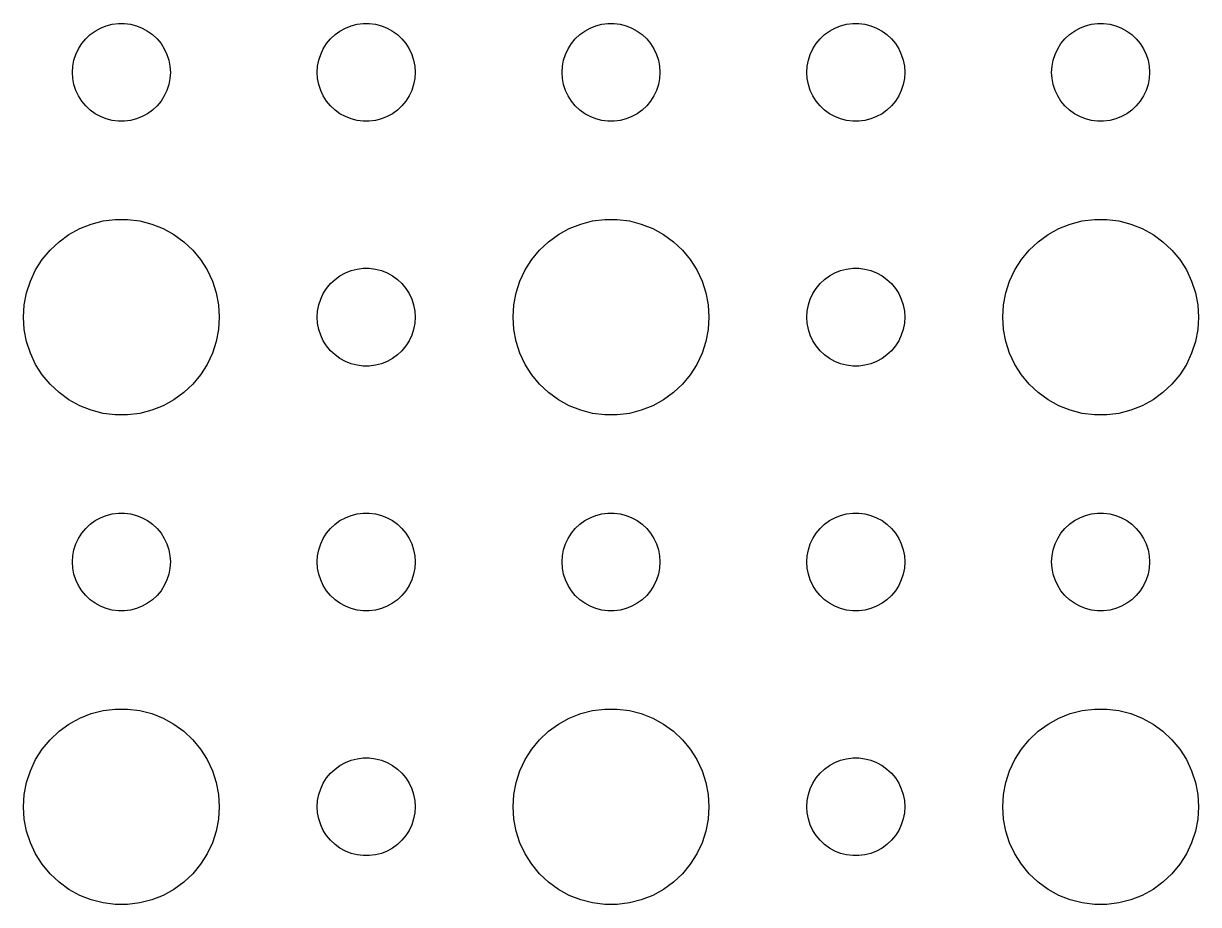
# Model space of a CAD drawing. Header units: metres. Extents: x -142 to 142, y -112 to 112.
# Drawn here: x -108 to -72, y -2.99 to 24 of the extents above; entities that cross this region are included whole.
import ezdxf

# ---------------------------------------------------------------- set-up
doc = ezdxf.new("R2010")
doc.units = ezdxf.units.M

msp = doc.modelspace()

# ---------------------------------------------------------------- linework, layer by layer
for p, q in [((-105.956, 23.6558), (-105.804, 23.7665)), ((-105.804, 23.7665), (-105.639, 23.8572)), ((-105.639, 23.8572), (-105.464, 23.9266)), ((-105.464, 23.9266), (-105.281, 23.9734)), ((-105.281, 23.9734), (-105.094, 23.997)), ((-105.094, 23.997), (-104.906, 23.997)), ((-104.906, 23.997), (-104.719, 23.9734)), ((-104.719, 23.9734), (-104.536, 23.9266)), ((-104.536, 23.9266), (-104.361, 23.8572)), ((-104.361, 23.8572), (-104.196, 23.7665)), ((-104.196, 23.7665), (-104.044, 23.6558)), ((-98.4561, 23.6558), (-98.3037, 23.7665)), ((-98.3037, 23.7665), (-98.1387, 23.8572)), ((-98.1387, 23.8572), (-97.9635, 23.9266)), ((-97.9635, 23.9266), (-97.7811, 23.9734)), ((-97.7811, 23.9734), (-97.5942, 23.997)), ((-97.5942, 23.997), (-97.4058, 23.997)), ((-97.4058, 23.997), (-97.2189, 23.9734)), ((-97.2189, 23.9734), (-97.0365, 23.9266)), ((-97.0365, 23.9266), (-96.8613, 23.8572)), ((-96.8613, 23.8572), (-96.6963, 23.7665)), ((-96.6963, 23.7665), (-96.5439, 23.6558)), ((-90.9561, 23.6558), (-90.8037, 23.7665)), ((-90.8037, 23.7665), (-90.6387, 23.8572)), ((-90.6387, 23.8572), (-90.4635, 23.9266)), ((-90.4635, 23.9266), (-90.2811, 23.9734)), ((-90.2811, 23.9734), (-90.0942, 23.997)), ((-90.0942, 23.997), (-89.9058, 23.997)), ((-89.9058, 23.997), (-89.7189, 23.9734)), ((-89.7189, 23.9734), (-89.5365, 23.9266)), ((-89.5365, 23.9266), (-89.3613, 23.8572)), ((-89.3613, 23.8572), (-89.1963, 23.7665)), ((-89.1963, 23.7665), (-89.0439, 23.6558)), ((-83.4561, 23.6558), (-83.3037, 23.7665)), ((-83.3037, 23.7665), (-83.1387, 23.8572)), ((-83.1387, 23.8572), (-82.9635, 23.9266)), ((-82.9635, 23.9266), (-82.7811, 23.9734)), ((-82.7811, 23.9734), (-82.5942, 23.997)), ((-82.5942, 23.997), (-82.4058, 23.997)), ((-82.4058, 23.997), (-82.2189, 23.9734)), ((-82.2189, 23.9734), (-82.0365, 23.9266)), ((-82.0365, 23.9266), (-81.8613, 23.8572)), ((-81.8613, 23.8572), (-81.6963, 23.7665)), ((-81.6963, 23.7665), (-81.5439, 23.6558)), ((-75.9561, 23.6558), (-75.8037, 23.7665)), ((-75.8037, 23.7665), (-75.6387, 23.8572)), ((-75.6387, 23.8572), (-75.4635, 23.9266)), ((-75.4635, 23.9266), (-75.2811, 23.9734)), ((-75.2811, 23.9734), (-75.0942, 23.997)), ((-75.0942, 23.997), (-74.9058, 23.997)), ((-74.9058, 23.997), (-74.7189, 23.9734)), ((-74.7189, 23.9734), (-74.5365, 23.9266)), ((-74.5365, 23.9266), (-74.3613, 23.8572)), ((-74.3613, 23.8572), (-74.1963, 23.7665)), ((-74.1963, 23.7665), (-74.0439, 23.6558)), ((-106.214, 23.3817), (-106.093, 23.5268)), ((-106.093, 23.5268), (-105.956, 23.6558)), ((-104.044, 23.6558), (-103.907, 23.5268)), ((-103.907, 23.5268), (-103.786, 23.3817)), ((-98.7135, 23.3817), (-98.5934, 23.5268)), ((-98.5934, 23.5268), (-98.4561, 23.6558)), ((-96.5439, 23.6558), (-96.4065, 23.5268)), ((-96.4065, 23.5268), (-96.2865, 23.3817)), ((-91.2135, 23.3817), (-91.0934, 23.5268)), ((-91.0934, 23.5268), (-90.9561, 23.6558)), ((-89.0439, 23.6558), (-88.9065, 23.5268)), ((-88.9065, 23.5268), (-88.7865, 23.3817)), ((-83.7135, 23.3817), (-83.5934, 23.5268)), ((-83.5934, 23.5268), (-83.4561, 23.6558)), ((-81.5439, 23.6558), (-81.4065, 23.5268)), ((-81.4065, 23.5268), (-81.2865, 23.3817)), ((-76.2135, 23.3817), (-76.0934, 23.5268)), ((-76.0934, 23.5268), (-75.9561, 23.6558)), ((-74.0439, 23.6558), (-73.9065, 23.5268)), ((-73.9065, 23.5268), (-73.7865, 23.3817)), ((-106.453, 22.873), (-106.395, 23.0522)), ((-106.395, 23.0522), (-106.314, 23.2226)), ((-106.314, 23.2226), (-106.214, 23.3817)), ((-103.786, 23.3817), (-103.686, 23.2226)), ((-103.686, 23.2226), (-103.605, 23.0522)), ((-103.605, 23.0522), (-103.547, 22.873)), ((-98.9529, 22.873), (-98.8947, 23.0522)), ((-98.8947, 23.0522), (-98.8145, 23.2226)), ((-98.8145, 23.2226), (-98.7135, 23.3817)), ((-96.2865, 23.3817), (-96.1855, 23.2226)), ((-96.1855, 23.2226), (-96.1053, 23.0522)), ((-96.1053, 23.0522), (-96.0471, 22.873)), ((-91.4529, 22.873), (-91.3947, 23.0522)), ((-91.3947, 23.0522), (-91.3145, 23.2226)), ((-91.3145, 23.2226), (-91.2135, 23.3817)), ((-88.7865, 23.3817), (-88.6855, 23.2226)), ((-88.6855, 23.2226), (-88.6053, 23.0522)), ((-88.6053, 23.0522), (-88.5471, 22.873)), ((-83.9529, 22.873), (-83.8947, 23.0522)), ((-83.8947, 23.0522), (-83.8145, 23.2226)), ((-83.8145, 23.2226), (-83.7135, 23.3817)), ((-81.2865, 23.3817), (-81.1855, 23.2226)), ((-81.1855, 23.2226), (-81.1053, 23.0522)), ((-81.1053, 23.0522), (-81.0471, 22.873)), ((-76.4529, 22.873), (-76.3947, 23.0522)), ((-76.3947, 23.0522), (-76.3145, 23.2226)), ((-76.3145, 23.2226), (-76.2135, 23.3817)), ((-73.7865, 23.3817), (-73.6855, 23.2226)), ((-73.6855, 23.2226), (-73.6053, 23.0522)), ((-73.6053, 23.0522), (-73.5471, 22.873)), ((-106.5, 22.5), (-106.488, 22.688)), ((-106.488, 22.688), (-106.453, 22.873)), ((-103.547, 22.873), (-103.512, 22.688)), ((-103.512, 22.688), (-103.5, 22.5)), ((-99, 22.5), (-98.9882, 22.688)), ((-98.9882, 22.688), (-98.9529, 22.873)), ((-96.0471, 22.873), (-96.0118, 22.688)), ((-96.0118, 22.688), (-96, 22.5)), ((-91.5, 22.5), (-91.4882, 22.688)), ((-91.4882, 22.688), (-91.4529, 22.873)), ((-88.5471, 22.873), (-88.5118, 22.688)), ((-88.5118, 22.688), (-88.5, 22.5)), ((-84, 22.5), (-83.9882, 22.688)), ((-83.9882, 22.688), (-83.9529, 22.873)), ((-81.0471, 22.873), (-81.0118, 22.688)), ((-81.0118, 22.688), (-81, 22.5)), ((-76.5, 22.5), (-76.4882, 22.688)), ((-76.4882, 22.688), (-76.4529, 22.873)), ((-73.5471, 22.873), (-73.5118, 22.688)), ((-73.5118, 22.688), (-73.5, 22.5)), ((-106.488, 22.312), (-106.5, 22.5)), ((-103.5, 22.5), (-103.512, 22.312)), ((-98.9882, 22.312), (-99, 22.5)), ((-96, 22.5), (-96.0118, 22.312)), ((-91.4882, 22.312), (-91.5, 22.5)), ((-88.5, 22.5), (-88.5118, 22.312)), ((-83.9882, 22.312), (-84, 22.5)), ((-81, 22.5), (-81.0118, 22.312)), ((-76.4882, 22.312), (-76.5, 22.5)), ((-73.5, 22.5), (-73.5118, 22.312)), ((-106.453, 22.127), (-106.488, 22.312)), ((-106.395, 21.9478), (-106.453, 22.127)), ((-103.547, 22.127), (-103.605, 21.9478)), ((-103.512, 22.312), (-103.547, 22.127)), ((-98.9529, 22.127), (-98.9882, 22.312)), ((-98.8947, 21.9478), (-98.9529, 22.127)), ((-96.0471, 22.127), (-96.1053, 21.9478)), ((-96.0118, 22.312), (-96.0471, 22.127)), ((-91.4529, 22.127), (-91.4882, 22.312)), ((-91.3947, 21.9478), (-91.4529, 22.127)), ((-88.5471, 22.127), (-88.6053, 21.9478)), ((-88.5118, 22.312), (-88.5471, 22.127)), ((-83.9529, 22.127), (-83.9882, 22.312)), ((-83.8947, 21.9478), (-83.9529, 22.127)), ((-81.0471, 22.127), (-81.1053, 21.9478)), ((-81.0118, 22.312), (-81.0471, 22.127)), ((-76.4529, 22.127), (-76.4882, 22.312)), ((-76.3947, 21.9478), (-76.4529, 22.127)), ((-73.5471, 22.127), (-73.6053, 21.9478)), ((-73.5118, 22.312), (-73.5471, 22.127)), ((-106.314, 21.7774), (-106.395, 21.9478)), ((-106.214, 21.6183), (-106.314, 21.7774)), ((-106.093, 21.4732), (-106.214, 21.6183)), ((-103.786, 21.6183), (-103.907, 21.4732)), ((-103.686, 21.7774), (-103.786, 21.6183)), ((-103.605, 21.9478), (-103.686, 21.7774)), ((-98.8145, 21.7774), (-98.8947, 21.9478)), ((-98.7135, 21.6183), (-98.8145, 21.7774)), ((-98.5934, 21.4732), (-98.7135, 21.6183)), ((-96.2865, 21.6183), (-96.4065, 21.4732)), ((-96.1855, 21.7774), (-96.2865, 21.6183)), ((-96.1053, 21.9478), (-96.1855, 21.7774)), ((-91.3145, 21.7774), (-91.3947, 21.9478)), ((-91.2135, 21.6183), (-91.3145, 21.7774)), ((-91.0934, 21.4732), (-91.2135, 21.6183)), ((-88.7865, 21.6183), (-88.9065, 21.4732)), ((-88.6855, 21.7774), (-88.7865, 21.6183)), ((-88.6053, 21.9478), (-88.6855, 21.7774)), ((-83.8145, 21.7774), (-83.8947, 21.9478)), ((-83.7135, 21.6183), (-83.8145, 21.7774)), ((-83.5934, 21.4732), (-83.7135, 21.6183)), ((-81.2865, 21.6183), (-81.4065, 21.4732)), ((-81.1855, 21.7774), (-81.2865, 21.6183)), ((-81.1053, 21.9478), (-81.1855, 21.7774)), ((-76.3145, 21.7774), (-76.3947, 21.9478)), ((-76.2135, 21.6183), (-76.3145, 21.7774)), ((-76.0934, 21.4732), (-76.2135, 21.6183)), ((-73.7865, 21.6183), (-73.9065, 21.4732)), ((-73.6855, 21.7774), (-73.7865, 21.6183)), ((-73.6053, 21.9478), (-73.6855, 21.7774)), ((-105.956, 21.3442), (-106.093, 21.4732)), ((-105.804, 21.2335), (-105.956, 21.3442)), ((-104.044, 21.3442), (-104.196, 21.2335)), ((-103.907, 21.4732), (-104.044, 21.3442)), ((-98.4561, 21.3442), (-98.5934, 21.4732)), ((-98.3037, 21.2335), (-98.4561, 21.3442)), ((-96.5439, 21.3442), (-96.6963, 21.2335)), ((-96.4065, 21.4732), (-96.5439, 21.3442)), ((-90.9561, 21.3442), (-91.0934, 21.4732)), ((-90.8037, 21.2335), (-90.9561, 21.3442)), ((-89.0439, 21.3442), (-89.1963, 21.2335)), ((-88.9065, 21.4732), (-89.0439, 21.3442)), ((-83.4561, 21.3442), (-83.5934, 21.4732)), ((-83.3037, 21.2335), (-83.4561, 21.3442)), ((-81.5439, 21.3442), (-81.6963, 21.2335)), ((-81.4065, 21.4732), (-81.5439, 21.3442)), ((-75.9561, 21.3442), (-76.0934, 21.4732)), ((-75.8037, 21.2335), (-75.9561, 21.3442)), ((-74.0439, 21.3442), (-74.1963, 21.2335)), ((-73.9065, 21.4732), (-74.0439, 21.3442)), ((-105.639, 21.1427), (-105.804, 21.2335)), ((-105.464, 21.0734), (-105.639, 21.1427)), ((-105.281, 21.0266), (-105.464, 21.0734)), ((-105.094, 21.003), (-105.281, 21.0266)), ((-104.906, 21.003), (-105.094, 21.003)), ((-104.719, 21.0266), (-104.906, 21.003)), ((-104.536, 21.0734), (-104.719, 21.0266)), ((-104.361, 21.1427), (-104.536, 21.0734)), ((-104.196, 21.2335), (-104.361, 21.1427)), ((-98.1387, 21.1427), (-98.3037, 21.2335)), ((-97.9635, 21.0734), (-98.1387, 21.1427)), ((-97.7811, 21.0266), (-97.9635, 21.0734)), ((-97.5942, 21.003), (-97.7811, 21.0266)), ((-97.4058, 21.003), (-97.5942, 21.003)), ((-97.2189, 21.0266), (-97.4058, 21.003)), ((-97.0365, 21.0734), (-97.2189, 21.0266)), ((-96.8613, 21.1427), (-97.0365, 21.0734)), ((-96.6963, 21.2335), (-96.8613, 21.1427)), ((-90.6387, 21.1427), (-90.8037, 21.2335)), ((-90.4635, 21.0734), (-90.6387, 21.1427)), ((-90.2811, 21.0266), (-90.4635, 21.0734)), ((-90.0942, 21.003), (-90.2811, 21.0266)), ((-89.9058, 21.003), (-90.0942, 21.003)), ((-89.7189, 21.0266), (-89.9058, 21.003)), ((-89.5365, 21.0734), (-89.7189, 21.0266)), ((-89.3613, 21.1427), (-89.5365, 21.0734)), ((-89.1963, 21.2335), (-89.3613, 21.1427)), ((-83.1387, 21.1427), (-83.3037, 21.2335)), ((-82.9635, 21.0734), (-83.1387, 21.1427)), ((-82.7811, 21.0266), (-82.9635, 21.0734)), ((-82.5942, 21.003), (-82.7811, 21.0266)), ((-82.4058, 21.003), (-82.5942, 21.003)), ((-82.2189, 21.0266), (-82.4058, 21.003)), ((-82.0365, 21.0734), (-82.2189, 21.0266)), ((-81.8613, 21.1427), (-82.0365, 21.0734)), ((-81.6963, 21.2335), (-81.8613, 21.1427)), ((-75.6387, 21.1427), (-75.8037, 21.2335)), ((-75.4635, 21.0734), (-75.6387, 21.1427)), ((-75.2811, 21.0266), (-75.4635, 21.0734)), ((-75.0942, 21.003), (-75.2811, 21.0266)), ((-74.9058, 21.003), (-75.0942, 21.003)), ((-74.7189, 21.0266), (-74.9058, 21.003)), ((-74.5365, 21.0734), (-74.7189, 21.0266)), ((-74.3613, 21.1427), (-74.5365, 21.0734)), ((-74.1963, 21.2335), (-74.3613, 21.1427)), ((-106.607, 17.533), (-106.277, 17.7145)), ((-106.277, 17.7145), (-105.927, 17.8532)), ((-105.927, 17.8532), (-105.562, 17.9469)), ((-105.562, 17.9469), (-105.188, 17.9941)), ((-105.188, 17.9941), (-104.812, 17.9941)), ((-104.812, 17.9941), (-104.438, 17.9469)), ((-104.438, 17.9469), (-104.073, 17.8532)), ((-104.073, 17.8532), (-103.723, 17.7145)), ((-103.723, 17.7145), (-103.393, 17.533)), ((-91.6075, 17.533), (-91.2773, 17.7145)), ((-91.2773, 17.7145), (-90.927, 17.8532)), ((-90.927, 17.8532), (-90.5621, 17.9469)), ((-90.5621, 17.9469), (-90.1884, 17.9941)), ((-90.1884, 17.9941), (-89.8116, 17.9941)), ((-89.8116, 17.9941), (-89.4379, 17.9469)), ((-89.4379, 17.9469), (-89.073, 17.8532)), ((-89.073, 17.8532), (-88.7227, 17.7145)), ((-88.7227, 17.7145), (-88.3925, 17.533)), ((-76.6075, 17.533), (-76.2773, 17.7145)), ((-76.2773, 17.7145), (-75.927, 17.8532)), ((-75.927, 17.8532), (-75.5621, 17.9469)), ((-75.5621, 17.9469), (-75.1884, 17.9941)), ((-75.1884, 17.9941), (-74.8116, 17.9941)), ((-74.8116, 17.9941), (-74.4379, 17.9469)), ((-74.4379, 17.9469), (-74.073, 17.8532)), ((-74.073, 17.8532), (-73.7227, 17.7145)), ((-73.7227, 17.7145), (-73.3925, 17.533)), ((-107.187, 17.0536), (-106.912, 17.3115)), ((-106.912, 17.3115), (-106.607, 17.533)), ((-103.393, 17.533), (-103.088, 17.3115)), ((-103.088, 17.3115), (-102.813, 17.0536)), ((-92.1869, 17.0536), (-91.9123, 17.3115)), ((-91.9123, 17.3115), (-91.6075, 17.533)), ((-88.3925, 17.533), (-88.0877, 17.3115)), ((-88.0877, 17.3115), (-87.8131, 17.0536)), ((-77.1869, 17.0536), (-76.9123, 17.3115)), ((-76.9123, 17.3115), (-76.6075, 17.533)), ((-73.3925, 17.533), (-73.0877, 17.3115)), ((-73.0877, 17.3115), (-72.8131, 17.0536)), ((-107.427, 16.7634), (-107.187, 17.0536)), ((-102.813, 17.0536), (-102.573, 16.7634)), ((-92.427, 16.7634), (-92.1869, 17.0536)), ((-87.8131, 17.0536), (-87.573, 16.7634)), ((-77.427, 16.7634), (-77.1869, 17.0536)), ((-72.8131, 17.0536), (-72.573, 16.7634)), ((-107.629, 16.4453), (-107.427, 16.7634)), ((-102.573, 16.7634), (-102.371, 16.4453)), ((-92.6289, 16.4453), (-92.427, 16.7634)), ((-87.573, 16.7634), (-87.3711, 16.4453)), ((-77.6289, 16.4453), (-77.427, 16.7634)), ((-72.573, 16.7634), (-72.3711, 16.4453)), ((-107.789, 16.1044), (-107.629, 16.4453)), ((-102.371, 16.4453), (-102.211, 16.1044)), ((-98.4561, 16.1558), (-98.3037, 16.2665)), ((-98.3037, 16.2665), (-98.1387, 16.3572)), ((-98.1387, 16.3572), (-97.9635, 16.4266)), ((-97.9635, 16.4266), (-97.7811, 16.4734)), ((-97.7811, 16.4734), (-97.5942, 16.497)), ((-97.5942, 16.497), (-97.4058, 16.497)), ((-97.4058, 16.497), (-97.2189, 16.4734)), ((-97.2189, 16.4734), (-97.0365, 16.4266)), ((-97.0365, 16.4266), (-96.8613, 16.3572)), ((-96.8613, 16.3572), (-96.6963, 16.2665)), ((-96.6963, 16.2665), (-96.5439, 16.1558)), ((-92.7893, 16.1044), (-92.6289, 16.4453)), ((-87.3711, 16.4453), (-87.2107, 16.1044)), ((-83.4561, 16.1558), (-83.3037, 16.2665)), ((-83.3037, 16.2665), (-83.1387, 16.3572)), ((-83.1387, 16.3572), (-82.9635, 16.4266)), ((-82.9635, 16.4266), (-82.7811, 16.4734)), ((-82.7811, 16.4734), (-82.5942, 16.497)), ((-82.5942, 16.497), (-82.4058, 16.497)), ((-82.4058, 16.497), (-82.2189, 16.4734)), ((-82.2189, 16.4734), (-82.0365, 16.4266)), ((-82.0365, 16.4266), (-81.8613, 16.3572)), ((-81.8613, 16.3572), (-81.6963, 16.2665)), ((-81.6963, 16.2665), (-81.5439, 16.1558)), ((-77.7893, 16.1044), (-77.6289, 16.4453)), ((-72.3711, 16.4453), (-72.2107, 16.1044)), ((-107.906, 15.7461), (-107.789, 16.1044)), ((-102.211, 16.1044), (-102.094, 15.7461)), ((-98.8145, 15.7226), (-98.7135, 15.8817)), ((-98.7135, 15.8817), (-98.5934, 16.0268)), ((-98.5934, 16.0268), (-98.4561, 16.1558)), ((-96.5439, 16.1558), (-96.4065, 16.0268)), ((-96.4065, 16.0268), (-96.2865, 15.8817)), ((-96.2865, 15.8817), (-96.1855, 15.7226)), ((-92.9057, 15.7461), (-92.7893, 16.1044)), ((-87.2107, 16.1044), (-87.0943, 15.7461)), ((-83.8145, 15.7226), (-83.7135, 15.8817)), ((-83.7135, 15.8817), (-83.5934, 16.0268)), ((-83.5934, 16.0268), (-83.4561, 16.1558)), ((-81.5439, 16.1558), (-81.4065, 16.0268)), ((-81.4065, 16.0268), (-81.2865, 15.8817)), ((-81.2865, 15.8817), (-81.1855, 15.7226)), ((-77.9057, 15.7461), (-77.7893, 16.1044)), ((-72.2107, 16.1044), (-72.0943, 15.7461)), ((-107.976, 15.376), (-107.906, 15.7461)), ((-102.094, 15.7461), (-102.024, 15.376)), ((-98.9529, 15.373), (-98.8947, 15.5522)), ((-98.8947, 15.5522), (-98.8145, 15.7226)), ((-96.1855, 15.7226), (-96.1053, 15.5522)), ((-96.1053, 15.5522), (-96.0471, 15.373)), ((-92.9763, 15.376), (-92.9057, 15.7461)), ((-87.0943, 15.7461), (-87.0237, 15.376)), ((-83.9529, 15.373), (-83.8947, 15.5522)), ((-83.8947, 15.5522), (-83.8145, 15.7226)), ((-81.1855, 15.7226), (-81.1053, 15.5522)), ((-81.1053, 15.5522), (-81.0471, 15.373)), ((-77.9763, 15.376), (-77.9057, 15.7461)), ((-72.0943, 15.7461), (-72.0237, 15.376)), ((-108, 15), (-107.976, 15.376)), ((-102.024, 15.376), (-102, 15)), ((-99, 15), (-98.9882, 15.188)), ((-98.9882, 15.188), (-98.9529, 15.373)), ((-96.0471, 15.373), (-96.0118, 15.188)), ((-96.0118, 15.188), (-96, 15)), ((-93, 15), (-92.9763, 15.376)), ((-87.0237, 15.376), (-87, 15)), ((-84, 15), (-83.9882, 15.188)), ((-83.9882, 15.188), (-83.9529, 15.373)), ((-81.0471, 15.373), (-81.0118, 15.188)), ((-81.0118, 15.188), (-81, 15)), ((-78, 15), (-77.9763, 15.376)), ((-72.0237, 15.376), (-72, 15)), ((-107.976, 14.624), (-108, 15)), ((-102, 15), (-102.024, 14.624)), ((-98.9882, 14.812), (-99, 15)), ((-98.9529, 14.627), (-98.9882, 14.812)), ((-96.0118, 14.812), (-96.0471, 14.627)), ((-96, 15), (-96.0118, 14.812)), ((-92.9763, 14.624), (-93, 15)), ((-87, 15), (-87.0237, 14.624)), ((-83.9882, 14.812), (-84, 15)), ((-83.9529, 14.627), (-83.9882, 14.812)), ((-81.0118, 14.812), (-81.0471, 14.627)), ((-81, 15), (-81.0118, 14.812)), ((-77.9763, 14.624), (-78, 15)), ((-72, 15), (-72.0237, 14.624)), ((-107.906, 14.2539), (-107.976, 14.624)), ((-102.024, 14.624), (-102.094, 14.2539)), ((-98.8947, 14.4478), (-98.9529, 14.627)), ((-98.8145, 14.2774), (-98.8947, 14.4478)), ((-96.1053, 14.4478), (-96.1855, 14.2774)), ((-96.0471, 14.627), (-96.1053, 14.4478)), ((-92.9057, 14.2539), (-92.9763, 14.624)), ((-87.0237, 14.624), (-87.0943, 14.2539)), ((-83.8947, 14.4478), (-83.9529, 14.627)), ((-83.8145, 14.2774), (-83.8947, 14.4478)), ((-81.1053, 14.4478), (-81.1855, 14.2774)), ((-81.0471, 14.627), (-81.1053, 14.4478)), ((-77.9057, 14.2539), (-77.9763, 14.624)), ((-72.0237, 14.624), (-72.0943, 14.2539)), ((-107.789, 13.8956), (-107.906, 14.2539)), ((-102.094, 14.2539), (-102.211, 13.8956)), ((-98.7135, 14.1183), (-98.8145, 14.2774)), ((-98.5934, 13.9732), (-98.7135, 14.1183)), ((-96.2865, 14.1183), (-96.4065, 13.9732)), ((-96.1855, 14.2774), (-96.2865, 14.1183)), ((-92.7893, 13.8956), (-92.9057, 14.2539)), ((-87.0943, 14.2539), (-87.2107, 13.8956)), ((-83.7135, 14.1183), (-83.8145, 14.2774)), ((-83.5934, 13.9732), (-83.7135, 14.1183)), ((-81.2865, 14.1183), (-81.4065, 13.9732)), ((-81.1855, 14.2774), (-81.2865, 14.1183)), ((-77.7893, 13.8956), (-77.9057, 14.2539)), ((-72.0943, 14.2539), (-72.2107, 13.8956)), ((-107.629, 13.5547), (-107.789, 13.8956)), ((-102.211, 13.8956), (-102.371, 13.5547)), ((-98.4561, 13.8442), (-98.5934, 13.9732)), ((-98.3037, 13.7335), (-98.4561, 13.8442)), ((-98.1387, 13.6427), (-98.3037, 13.7335)), ((-96.6963, 13.7335), (-96.8613, 13.6427)), ((-96.5439, 13.8442), (-96.6963, 13.7335)), ((-96.4065, 13.9732), (-96.5439, 13.8442)), ((-92.6289, 13.5547), (-92.7893, 13.8956)), ((-87.2107, 13.8956), (-87.3711, 13.5547)), ((-83.4561, 13.8442), (-83.5934, 13.9732)), ((-83.3037, 13.7335), (-83.4561, 13.8442)), ((-83.1387, 13.6427), (-83.3037, 13.7335)), ((-81.6963, 13.7335), (-81.8613, 13.6427)), ((-81.5439, 13.8442), (-81.6963, 13.7335)), ((-81.4065, 13.9732), (-81.5439, 13.8442)), ((-77.6289, 13.5547), (-77.7893, 13.8956)), ((-72.2107, 13.8956), (-72.3711, 13.5547)), ((-107.427, 13.2366), (-107.629, 13.5547)), ((-102.371, 13.5547), (-102.573, 13.2366)), ((-97.9635, 13.5734), (-98.1387, 13.6427)), ((-97.7811, 13.5266), (-97.9635, 13.5734)), ((-97.5942, 13.5029), (-97.7811, 13.5266)), ((-97.4058, 13.5029), (-97.5942, 13.5029)), ((-97.2189, 13.5266), (-97.4058, 13.5029)), ((-97.0365, 13.5734), (-97.2189, 13.5266)), ((-96.8613, 13.6427), (-97.0365, 13.5734)), ((-92.427, 13.2366), (-92.6289, 13.5547)), ((-87.3711, 13.5547), (-87.573, 13.2366)), ((-82.9635, 13.5734), (-83.1387, 13.6427)), ((-82.7811, 13.5266), (-82.9635, 13.5734)), ((-82.5942, 13.5029), (-82.7811, 13.5266)), ((-82.4058, 13.5029), (-82.5942, 13.5029)), ((-82.2189, 13.5266), (-82.4058, 13.5029)), ((-82.0365, 13.5734), (-82.2189, 13.5266)), ((-81.8613, 13.6427), (-82.0365, 13.5734)), ((-77.427, 13.2366), (-77.6289, 13.5547)), ((-72.3711, 13.5547), (-72.573, 13.2366)), ((-107.187, 12.9464), (-107.427, 13.2366)), ((-102.573, 13.2366), (-102.813, 12.9464)), ((-92.1869, 12.9464), (-92.427, 13.2366)), ((-87.573, 13.2366), (-87.8131, 12.9464)), ((-77.1869, 12.9464), (-77.427, 13.2366)), ((-72.573, 13.2366), (-72.8131, 12.9464)), ((-106.912, 12.6884), (-107.187, 12.9464)), ((-106.607, 12.467), (-106.912, 12.6884)), ((-103.088, 12.6884), (-103.393, 12.467)), ((-102.813, 12.9464), (-103.088, 12.6884)), ((-91.9123, 12.6884), (-92.1869, 12.9464)), ((-91.6075, 12.467), (-91.9123, 12.6884)), ((-88.0877, 12.6884), (-88.3925, 12.467)), ((-87.8131, 12.9464), (-88.0877, 12.6884)), ((-76.9123, 12.6884), (-77.1869, 12.9464)), ((-76.6075, 12.467), (-76.9123, 12.6884)), ((-73.0877, 12.6884), (-73.3925, 12.467)), ((-72.8131, 12.9464), (-73.0877, 12.6884)), ((-106.277, 12.2855), (-106.607, 12.467)), ((-105.927, 12.1468), (-106.277, 12.2855)), ((-103.723, 12.2855), (-104.073, 12.1468)), ((-103.393, 12.467), (-103.723, 12.2855)), ((-91.2773, 12.2855), (-91.6075, 12.467)), ((-90.927, 12.1468), (-91.2773, 12.2855)), ((-88.7227, 12.2855), (-89.073, 12.1468)), ((-88.3925, 12.467), (-88.7227, 12.2855)), ((-76.2773, 12.2855), (-76.6075, 12.467)), ((-75.927, 12.1468), (-76.2773, 12.2855)), ((-73.7227, 12.2855), (-74.073, 12.1468)), ((-73.3925, 12.467), (-73.7227, 12.2855)), ((-105.562, 12.0531), (-105.927, 12.1468)), ((-105.188, 12.0059), (-105.562, 12.0531)), ((-104.812, 12.0059), (-105.188, 12.0059)), ((-104.438, 12.0531), (-104.812, 12.0059)), ((-104.073, 12.1468), (-104.438, 12.0531)), ((-90.5621, 12.0531), (-90.927, 12.1468)), ((-90.1884, 12.0059), (-90.5621, 12.0531)), ((-89.8116, 12.0059), (-90.1884, 12.0059)), ((-89.4379, 12.0531), (-89.8116, 12.0059)), ((-89.073, 12.1468), (-89.4379, 12.0531)), ((-75.5621, 12.0531), (-75.927, 12.1468)), ((-75.1884, 12.0059), (-75.5621, 12.0531)), ((-74.8116, 12.0059), (-75.1884, 12.0059)), ((-74.4379, 12.0531), (-74.8116, 12.0059)), ((-74.073, 12.1468), (-74.4379, 12.0531)), ((-106.093, 8.52681), (-105.956, 8.65576)), ((-105.956, 8.65576), (-105.804, 8.76648)), ((-105.804, 8.76648), (-105.639, 8.85724)), ((-105.639, 8.85724), (-105.464, 8.92657)), ((-105.464, 8.92657), (-105.281, 8.97342)), ((-105.281, 8.97342), (-105.094, 8.99704)), ((-105.094, 8.99704), (-104.906, 8.99704)), ((-104.906, 8.99704), (-104.719, 8.97342)), ((-104.719, 8.97342), (-104.536, 8.92657)), ((-104.536, 8.92657), (-104.361, 8.85724)), ((-104.361, 8.85724), (-104.196, 8.76648)), ((-104.196, 8.76648), (-104.044, 8.65576)), ((-104.044, 8.65576), (-103.907, 8.52681)), ((-98.5934, 8.52681), (-98.4561, 8.65576)), ((-98.4561, 8.65576), (-98.3037, 8.76648)), ((-98.3037, 8.76648), (-98.1387, 8.85724)), ((-98.1387, 8.85724), (-97.9635, 8.92657)), ((-97.9635, 8.92657), (-97.7811, 8.97342)), ((-97.7811, 8.97342), (-97.5942, 8.99704)), ((-97.5942, 8.99704), (-97.4058, 8.99704)), ((-97.4058, 8.99704), (-97.2189, 8.97342)), ((-97.2189, 8.97342), (-97.0365, 8.92657)), ((-97.0365, 8.92657), (-96.8613, 8.85724)), ((-96.8613, 8.85724), (-96.6963, 8.76648)), ((-96.6963, 8.76648), (-96.5439, 8.65576)), ((-96.5439, 8.65576), (-96.4065, 8.52681)), ((-91.0934, 8.52681), (-90.9561, 8.65576)), ((-90.9561, 8.65576), (-90.8037, 8.76648)), ((-90.8037, 8.76648), (-90.6387, 8.85724)), ((-90.6387, 8.85724), (-90.4635, 8.92657)), ((-90.4635, 8.92657), (-90.2811, 8.97342)), ((-90.2811, 8.97342), (-90.0942, 8.99704)), ((-90.0942, 8.99704), (-89.9058, 8.99704)), ((-89.9058, 8.99704), (-89.7189, 8.97342)), ((-89.7189, 8.97342), (-89.5365, 8.92657)), ((-89.5365, 8.92657), (-89.3613, 8.85724)), ((-89.3613, 8.85724), (-89.1963, 8.76648)), ((-89.1963, 8.76648), (-89.0439, 8.65576)), ((-89.0439, 8.65576), (-88.9065, 8.52681)), ((-83.5934, 8.52681), (-83.4561, 8.65576)), ((-83.4561, 8.65576), (-83.3037, 8.76648)), ((-83.3037, 8.76648), (-83.1387, 8.85724)), ((-83.1387, 8.85724), (-82.9635, 8.92657)), ((-82.9635, 8.92657), (-82.7811, 8.97342)), ((-82.7811, 8.97342), (-82.5942, 8.99704)), ((-82.5942, 8.99704), (-82.4058, 8.99704)), ((-82.4058, 8.99704), (-82.2189, 8.97342)), ((-82.2189, 8.97342), (-82.0365, 8.92657)), ((-82.0365, 8.92657), (-81.8613, 8.85724)), ((-81.8613, 8.85724), (-81.6963, 8.76648)), ((-81.6963, 8.76648), (-81.5439, 8.65576)), ((-81.5439, 8.65576), (-81.4065, 8.52681)), ((-76.0934, 8.52681), (-75.9561, 8.65576)), ((-75.9561, 8.65576), (-75.8037, 8.76648)), ((-75.8037, 8.76648), (-75.6387, 8.85724)), ((-75.6387, 8.85724), (-75.4635, 8.92657)), ((-75.4635, 8.92657), (-75.2811, 8.97342)), ((-75.2811, 8.97342), (-75.0942, 8.99704)), ((-75.0942, 8.99704), (-74.9058, 8.99704)), ((-74.9058, 8.99704), (-74.7189, 8.97342)), ((-74.7189, 8.97342), (-74.5365, 8.92657)), ((-74.5365, 8.92657), (-74.3613, 8.85724)), ((-74.3613, 8.85724), (-74.1963, 8.76648)), ((-74.1963, 8.76648), (-74.0439, 8.65576)), ((-74.0439, 8.65576), (-73.9065, 8.52681)), ((-106.314, 8.22263), (-106.214, 8.38167)), ((-106.214, 8.38167), (-106.093, 8.52681)), ((-103.907, 8.52681), (-103.786, 8.38167)), ((-103.786, 8.38167), (-103.686, 8.22263)), ((-98.8145, 8.22263), (-98.7135, 8.38167)), ((-98.7135, 8.38167), (-98.5934, 8.52681)), ((-96.4065, 8.52681), (-96.2865, 8.38167)), ((-96.2865, 8.38167), (-96.1855, 8.22263)), ((-91.3145, 8.22263), (-91.2135, 8.38167)), ((-91.2135, 8.38167), (-91.0934, 8.52681)), ((-88.9065, 8.52681), (-88.7865, 8.38167)), ((-88.7865, 8.38167), (-88.6855, 8.22263)), ((-83.8145, 8.22263), (-83.7135, 8.38167)), ((-83.7135, 8.38167), (-83.5934, 8.52681)), ((-81.4065, 8.52681), (-81.2865, 8.38167)), ((-81.2865, 8.38167), (-81.1855, 8.22263)), ((-76.3145, 8.22263), (-76.2135, 8.38167)), ((-76.2135, 8.38167), (-76.0934, 8.52681)), ((-73.9065, 8.52681), (-73.7865, 8.38167)), ((-73.7865, 8.38167), (-73.6855, 8.22263)), ((-106.453, 7.87303), (-106.395, 8.05219)), ((-106.395, 8.05219), (-106.314, 8.22263)), ((-103.686, 8.22263), (-103.605, 8.05219)), ((-103.605, 8.05219), (-103.547, 7.87303)), ((-98.9529, 7.87303), (-98.8947, 8.05219)), ((-98.8947, 8.05219), (-98.8145, 8.22263)), ((-96.1855, 8.22263), (-96.1053, 8.05219)), ((-96.1053, 8.05219), (-96.0471, 7.87303)), ((-91.4529, 7.87303), (-91.3947, 8.05219)), ((-91.3947, 8.05219), (-91.3145, 8.22263)), ((-88.6855, 8.22263), (-88.6053, 8.05219)), ((-88.6053, 8.05219), (-88.5471, 7.87303)), ((-83.9529, 7.87303), (-83.8947, 8.05219)), ((-83.8947, 8.05219), (-83.8145, 8.22263)), ((-81.1855, 8.22263), (-81.1053, 8.05219)), ((-81.1053, 8.05219), (-81.0471, 7.87303)), ((-76.4529, 7.87303), (-76.3947, 8.05219)), ((-76.3947, 8.05219), (-76.3145, 8.22263)), ((-73.6855, 8.22263), (-73.6053, 8.05219)), ((-73.6053, 8.05219), (-73.5471, 7.87303)), ((-106.5, 7.5), (-106.488, 7.68799)), ((-106.488, 7.68799), (-106.453, 7.87303)), ((-103.547, 7.87303), (-103.512, 7.68799)), ((-103.512, 7.68799), (-103.5, 7.5)), ((-99, 7.5), (-98.9882, 7.68799)), ((-98.9882, 7.68799), (-98.9529, 7.87303)), ((-96.0471, 7.87303), (-96.0118, 7.68799)), ((-96.0118, 7.68799), (-96, 7.5)), ((-91.5, 7.5), (-91.4882, 7.68799)), ((-91.4882, 7.68799), (-91.4529, 7.87303)), ((-88.5471, 7.87303), (-88.5118, 7.68799)), ((-88.5118, 7.68799), (-88.5, 7.5)), ((-84, 7.5), (-83.9882, 7.68799)), ((-83.9882, 7.68799), (-83.9529, 7.87303)), ((-81.0471, 7.87303), (-81.0118, 7.68799)), ((-81.0118, 7.68799), (-81, 7.5)), ((-76.5, 7.5), (-76.4882, 7.68799)), ((-76.4882, 7.68799), (-76.4529, 7.87303)), ((-73.5471, 7.87303), (-73.5118, 7.68799)), ((-73.5118, 7.68799), (-73.5, 7.5)), ((-106.488, 7.312), (-106.5, 7.5)), ((-106.453, 7.12695), (-106.488, 7.312)), ((-103.512, 7.312), (-103.547, 7.12695)), ((-103.5, 7.5), (-103.512, 7.312)), ((-98.9882, 7.312), (-99, 7.5)), ((-98.9529, 7.12695), (-98.9882, 7.312)), ((-96.0118, 7.312), (-96.0471, 7.12695)), ((-96, 7.5), (-96.0118, 7.312)), ((-91.4882, 7.312), (-91.5, 7.5)), ((-91.4529, 7.12695), (-91.4882, 7.312)), ((-88.5118, 7.312), (-88.5471, 7.12695)), ((-88.5, 7.5), (-88.5118, 7.312)), ((-83.9882, 7.312), (-84, 7.5)), ((-83.9529, 7.12695), (-83.9882, 7.312)), ((-81.0118, 7.312), (-81.0471, 7.12695)), ((-81, 7.5), (-81.0118, 7.312)), ((-76.4882, 7.312), (-76.5, 7.5)), ((-76.4529, 7.12695), (-76.4882, 7.312)), ((-73.5118, 7.312), (-73.5471, 7.12695)), ((-73.5, 7.5), (-73.5118, 7.312)), ((-106.395, 6.9478), (-106.453, 7.12695)), ((-106.314, 6.77736), (-106.395, 6.9478)), ((-103.605, 6.9478), (-103.686, 6.77736)), ((-103.547, 7.12695), (-103.605, 6.9478)), ((-98.8947, 6.9478), (-98.9529, 7.12695)), ((-98.8145, 6.77736), (-98.8947, 6.9478)), ((-96.1053, 6.9478), (-96.1855, 6.77736)), ((-96.0471, 7.12695), (-96.1053, 6.9478)), ((-91.3947, 6.9478), (-91.4529, 7.12695)), ((-91.3145, 6.77736), (-91.3947, 6.9478)), ((-88.6053, 6.9478), (-88.6855, 6.77736)), ((-88.5471, 7.12695), (-88.6053, 6.9478)), ((-83.8947, 6.9478), (-83.9529, 7.12695)), ((-83.8145, 6.77736), (-83.8947, 6.9478)), ((-81.1053, 6.9478), (-81.1855, 6.77736)), ((-81.0471, 7.12695), (-81.1053, 6.9478)), ((-76.3947, 6.9478), (-76.4529, 7.12695)), ((-76.3145, 6.77736), (-76.3947, 6.9478)), ((-73.6053, 6.9478), (-73.6855, 6.77736)), ((-73.5471, 7.12695), (-73.6053, 6.9478)), ((-106.214, 6.61832), (-106.314, 6.77736)), ((-106.093, 6.47318), (-106.214, 6.61832)), ((-103.786, 6.61832), (-103.907, 6.47318)), ((-103.686, 6.77736), (-103.786, 6.61832)), ((-98.7135, 6.61832), (-98.8145, 6.77736)), ((-98.5934, 6.47318), (-98.7135, 6.61832)), ((-96.2865, 6.61832), (-96.4065, 6.47318)), ((-96.1855, 6.77736), (-96.2865, 6.61832)), ((-91.2135, 6.61832), (-91.3145, 6.77736)), ((-91.0934, 6.47318), (-91.2135, 6.61832)), ((-88.7865, 6.61832), (-88.9065, 6.47318)), ((-88.6855, 6.77736), (-88.7865, 6.61832)), ((-83.7135, 6.61832), (-83.8145, 6.77736)), ((-83.5934, 6.47318), (-83.7135, 6.61832)), ((-81.2865, 6.61832), (-81.4065, 6.47318)), ((-81.1855, 6.77736), (-81.2865, 6.61832)), ((-76.2135, 6.61832), (-76.3145, 6.77736)), ((-76.0934, 6.47318), (-76.2135, 6.61832)), ((-73.7865, 6.61832), (-73.9065, 6.47318)), ((-73.6855, 6.77736), (-73.7865, 6.61832)), ((-105.956, 6.34422), (-106.093, 6.47318)), ((-105.804, 6.23351), (-105.956, 6.34422)), ((-105.639, 6.14275), (-105.804, 6.23351)), ((-105.464, 6.07341), (-105.639, 6.14275)), ((-104.361, 6.14275), (-104.536, 6.07341)), ((-104.196, 6.23351), (-104.361, 6.14275)), ((-104.044, 6.34422), (-104.196, 6.23351)), ((-103.907, 6.47318), (-104.044, 6.34422)), ((-98.4561, 6.34422), (-98.5934, 6.47318)), ((-98.3037, 6.23351), (-98.4561, 6.34422)), ((-98.1387, 6.14275), (-98.3037, 6.23351)), ((-97.9635, 6.07341), (-98.1387, 6.14275)), ((-96.8613, 6.14275), (-97.0365, 6.07341)), ((-96.6963, 6.23351), (-96.8613, 6.14275)), ((-96.5439, 6.34422), (-96.6963, 6.23351)), ((-96.4065, 6.47318), (-96.5439, 6.34422)), ((-90.9561, 6.34422), (-91.0934, 6.47318)), ((-90.8037, 6.23351), (-90.9561, 6.34422)), ((-90.6387, 6.14275), (-90.8037, 6.23351)), ((-90.4635, 6.07341), (-90.6387, 6.14275)), ((-89.3613, 6.14275), (-89.5365, 6.07341)), ((-89.1963, 6.23351), (-89.3613, 6.14275)), ((-89.0439, 6.34422), (-89.1963, 6.23351)), ((-88.9065, 6.47318), (-89.0439, 6.34422)), ((-83.4561, 6.34422), (-83.5934, 6.47318)), ((-83.3037, 6.23351), (-83.4561, 6.34422)), ((-83.1387, 6.14275), (-83.3037, 6.23351)), ((-82.9635, 6.07341), (-83.1387, 6.14275)), ((-81.8613, 6.14275), (-82.0365, 6.07341)), ((-81.6963, 6.23351), (-81.8613, 6.14275)), ((-81.5439, 6.34422), (-81.6963, 6.23351)), ((-81.4065, 6.47318), (-81.5439, 6.34422)), ((-75.9561, 6.34422), (-76.0934, 6.47318)), ((-75.8037, 6.23351), (-75.9561, 6.34422)), ((-75.6387, 6.14275), (-75.8037, 6.23351)), ((-75.4635, 6.07341), (-75.6387, 6.14275)), ((-74.3613, 6.14275), (-74.5365, 6.07341)), ((-74.1963, 6.23351), (-74.3613, 6.14275)), ((-74.0439, 6.34422), (-74.1963, 6.23351)), ((-73.9065, 6.47318), (-74.0439, 6.34422)), ((-105.281, 6.02657), (-105.464, 6.07341)), ((-105.094, 6.00294), (-105.281, 6.02657)), ((-104.906, 6.00294), (-105.094, 6.00294)), ((-104.719, 6.02657), (-104.906, 6.00294)), ((-104.536, 6.07341), (-104.719, 6.02657)), ((-97.7811, 6.02657), (-97.9635, 6.07341)), ((-97.5942, 6.00294), (-97.7811, 6.02657)), ((-97.4058, 6.00294), (-97.5942, 6.00294)), ((-97.2189, 6.02657), (-97.4058, 6.00294)), ((-97.0365, 6.07341), (-97.2189, 6.02657)), ((-90.2811, 6.02657), (-90.4635, 6.07341)), ((-90.0942, 6.00294), (-90.2811, 6.02657)), ((-89.9058, 6.00294), (-90.0942, 6.00294)), ((-89.7189, 6.02657), (-89.9058, 6.00294)), ((-89.5365, 6.07341), (-89.7189, 6.02657)), ((-82.7811, 6.02657), (-82.9635, 6.07341)), ((-82.5942, 6.00294), (-82.7811, 6.02657)), ((-82.4058, 6.00294), (-82.5942, 6.00294)), ((-82.2189, 6.02657), (-82.4058, 6.00294)), ((-82.0365, 6.07341), (-82.2189, 6.02657)), ((-75.2811, 6.02657), (-75.4635, 6.07341)), ((-75.0942, 6.00294), (-75.2811, 6.02657)), ((-74.9058, 6.00294), (-75.0942, 6.00294)), ((-74.7189, 6.02657), (-74.9058, 6.00294)), ((-74.5365, 6.07341), (-74.7189, 6.02657)), ((-105.927, 2.85316), (-105.562, 2.94685)), ((-105.562, 2.94685), (-105.188, 2.99408)), ((-105.188, 2.99408), (-104.812, 2.99408)), ((-104.812, 2.99408), (-104.438, 2.94685)), ((-104.438, 2.94685), (-104.073, 2.85316)), ((-90.927, 2.85316), (-90.5621, 2.94685)), ((-90.5621, 2.94685), (-90.1884, 2.99408)), ((-90.1884, 2.99408), (-89.8116, 2.99408)), ((-89.8116, 2.99408), (-89.4379, 2.94685)), ((-89.4379, 2.94685), (-89.073, 2.85316)), ((-75.927, 2.85316), (-75.5621, 2.94685)), ((-75.5621, 2.94685), (-75.1884, 2.99408)), ((-75.1884, 2.99408), (-74.8116, 2.99408)), ((-74.8116, 2.99408), (-74.4379, 2.94685)), ((-74.4379, 2.94685), (-74.073, 2.85316)), ((-106.912, 2.31154), (-106.607, 2.53297)), ((-106.607, 2.53297), (-106.277, 2.71448)), ((-106.277, 2.71448), (-105.927, 2.85316)), ((-104.073, 2.85316), (-103.723, 2.71448)), ((-103.723, 2.71448), (-103.393, 2.53297)), ((-103.393, 2.53297), (-103.088, 2.31154)), ((-91.9123, 2.31154), (-91.6075, 2.53297)), ((-91.6075, 2.53297), (-91.2773, 2.71448)), ((-91.2773, 2.71448), (-90.927, 2.85316)), ((-89.073, 2.85316), (-88.7227, 2.71448)), ((-88.7227, 2.71448), (-88.3925, 2.53297)), ((-88.3925, 2.53297), (-88.0877, 2.31154)), ((-76.9123, 2.31154), (-76.6075, 2.53297)), ((-76.6075, 2.53297), (-76.2773, 2.71448)), ((-76.2773, 2.71448), (-75.927, 2.85316)), ((-74.073, 2.85316), (-73.7227, 2.71448)), ((-73.7227, 2.71448), (-73.3925, 2.53297)), ((-73.3925, 2.53297), (-73.0877, 2.31154)), ((-107.187, 2.05363), (-106.912, 2.31154)), ((-103.088, 2.31154), (-102.813, 2.05363)), ((-92.1869, 2.05363), (-91.9123, 2.31154)), ((-88.0877, 2.31154), (-87.8131, 2.05363)), ((-77.1869, 2.05363), (-76.9123, 2.31154)), ((-73.0877, 2.31154), (-72.8131, 2.05363)), ((-107.427, 1.76335), (-107.187, 2.05363)), ((-102.813, 2.05363), (-102.573, 1.76335)), ((-92.427, 1.76335), (-92.1869, 2.05363)), ((-87.8131, 2.05363), (-87.573, 1.76335)), ((-77.427, 1.76335), (-77.1869, 2.05363)), ((-72.8131, 2.05363), (-72.573, 1.76335)), ((-107.789, 1.10437), (-107.629, 1.44525)), ((-107.629, 1.44525), (-107.427, 1.76335)), ((-102.573, 1.76335), (-102.371, 1.44525)), ((-102.371, 1.44525), (-102.211, 1.10437)), ((-97.9635, 1.42657), (-97.7811, 1.47342)), ((-97.7811, 1.47342), (-97.5942, 1.49704)), ((-97.5942, 1.49704), (-97.4058, 1.49704)), ((-97.4058, 1.49704), (-97.2189, 1.47342)), ((-97.2189, 1.47342), (-97.0365, 1.42657)), ((-92.7893, 1.10437), (-92.6289, 1.44525)), ((-92.6289, 1.44525), (-92.427, 1.76335)), ((-87.573, 1.76335), (-87.3711, 1.44525)), ((-87.3711, 1.44525), (-87.2107, 1.10437)), ((-82.9635, 1.42657), (-82.7811, 1.47342)), ((-82.7811, 1.47342), (-82.5942, 1.49704)), ((-82.5942, 1.49704), (-82.4058, 1.49704)), ((-82.4058, 1.49704), (-82.2189, 1.47342)), ((-82.2189, 1.47342), (-82.0365, 1.42657)), ((-77.7893, 1.10437), (-77.6289, 1.44525)), ((-77.6289, 1.44525), (-77.427, 1.76335)), ((-72.573, 1.76335), (-72.3711, 1.44525)), ((-72.3711, 1.44525), (-72.2107, 1.10437)), ((-107.906, 0.74606), (-107.789, 1.10437)), ((-102.211, 1.10437), (-102.094, 0.74606)), ((-98.5934, 1.02681), (-98.4561, 1.15576)), ((-98.4561, 1.15576), (-98.3037, 1.26648)), ((-98.3037, 1.26648), (-98.1387, 1.35724)), ((-98.1387, 1.35724), (-97.9635, 1.42657)), ((-97.0365, 1.42657), (-96.8613, 1.35724)), ((-96.8613, 1.35724), (-96.6963, 1.26648)), ((-96.6963, 1.26648), (-96.5439, 1.15576)), ((-96.5439, 1.15576), (-96.4065, 1.02681)), ((-92.9057, 0.74606), (-92.7893, 1.10437)), ((-87.2107, 1.10437), (-87.0943, 0.74606)), ((-83.5934, 1.02681), (-83.4561, 1.15576)), ((-83.4561, 1.15576), (-83.3037, 1.26648)), ((-83.3037, 1.26648), (-83.1387, 1.35724)), ((-83.1387, 1.35724), (-82.9635, 1.42657)), ((-82.0365, 1.42657), (-81.8613, 1.35724)), ((-81.8613, 1.35724), (-81.6963, 1.26648)), ((-81.6963, 1.26648), (-81.5439, 1.15576)), ((-81.5439, 1.15576), (-81.4065, 1.02681)), ((-77.9057, 0.74606), (-77.7893, 1.10437)), ((-72.2107, 1.10437), (-72.0943, 0.74606)), ((-107.976, 0.37599), (-107.906, 0.74606)), ((-102.094, 0.74606), (-102.024, 0.37599)), ((-98.8947, 0.55219), (-98.8145, 0.72263)), ((-98.8145, 0.72263), (-98.7135, 0.88167)), ((-98.7135, 0.88167), (-98.5934, 1.02681)), ((-96.4065, 1.02681), (-96.2865, 0.88167)), ((-96.2865, 0.88167), (-96.1855, 0.72263)), ((-96.1855, 0.72263), (-96.1053, 0.55219)), ((-92.9763, 0.37599), (-92.9057, 0.74606)), ((-87.0943, 0.74606), (-87.0237, 0.37599)), ((-83.8947, 0.55219), (-83.8145, 0.72263)), ((-83.8145, 0.72263), (-83.7135, 0.88167)), ((-83.7135, 0.88167), (-83.5934, 1.02681)), ((-81.4065, 1.02681), (-81.2865, 0.88167)), ((-81.2865, 0.88167), (-81.1855, 0.72263)), ((-81.1855, 0.72263), (-81.1053, 0.55219)), ((-77.9763, 0.37599), (-77.9057, 0.74606)), ((-72.0943, 0.74606), (-72.0237, 0.37599)), ((-108, 0), (-107.976, 0.37599)), ((-102.024, 0.37599), (-102, 0)), ((-98.9882, 0.18799), (-98.9529, 0.37303)), ((-98.9529, 0.37303), (-98.8947, 0.55219)), ((-96.1053, 0.55219), (-96.0471, 0.37303)), ((-96.0471, 0.37303), (-96.0118, 0.18799)), ((-93, 0), (-92.9763, 0.37599)), ((-87.0237, 0.37599), (-87, 0)), ((-83.9882, 0.18799), (-83.9529, 0.37303)), ((-83.9529, 0.37303), (-83.8947, 0.55219)), ((-81.1053, 0.55219), (-81.0471, 0.37303)), ((-81.0471, 0.37303), (-81.0118, 0.18799)), ((-78, 0), (-77.9763, 0.37599)), ((-72.0237, 0.37599), (-72, 0)), ((-107.976, -0.37599), (-108, 0)), ((-102, 0), (-102.024, -0.37599)), ((-99, 0), (-98.9882, 0.18799)), ((-98.9882, -0.18799), (-99, 0)), ((-96.0118, 0.18799), (-96, 0)), ((-96, 0), (-96.0118, -0.18799)), ((-92.9763, -0.37599), (-93, 0)), ((-87, 0), (-87.0237, -0.37599)), ((-84, 0), (-83.9882, 0.18799)), ((-83.9882, -0.18799), (-84, 0)), ((-81.0118, 0.18799), (-81, 0)), ((-81, 0), (-81.0118, -0.18799)), ((-77.9763, -0.37599), (-78, 0)), ((-72, 0), (-72.0237, -0.37599)), ((-98.9529, -0.37303), (-98.9882, -0.18799)), ((-96.0118, -0.18799), (-96.0471, -0.37303)), ((-83.9529, -0.37303), (-83.9882, -0.18799)), ((-81.0118, -0.18799), (-81.0471, -0.37303)), ((-107.906, -0.74606), (-107.976, -0.37599)), ((-102.024, -0.37599), (-102.094, -0.74606)), ((-98.8947, -0.55219), (-98.9529, -0.37303)), ((-98.8145, -0.72263), (-98.8947, -0.55219)), ((-96.1053, -0.55219), (-96.1855, -0.72263)), ((-96.0471, -0.37303), (-96.1053, -0.55219)), ((-92.9057, -0.74606), (-92.9763, -0.37599)), ((-87.0237, -0.37599), (-87.0943, -0.74606)), ((-83.8947, -0.55219), (-83.9529, -0.37303)), ((-83.8145, -0.72263), (-83.8947, -0.55219)), ((-81.1053, -0.55219), (-81.1855, -0.72263)), ((-81.0471, -0.37303), (-81.1053, -0.55219)), ((-77.9057, -0.74606), (-77.9763, -0.37599)), ((-72.0237, -0.37599), (-72.0943, -0.74606)), ((-107.789, -1.10437), (-107.906, -0.74606)), ((-102.094, -0.74606), (-102.211, -1.10437)), ((-98.7135, -0.88167), (-98.8145, -0.72263)), ((-98.5934, -1.02681), (-98.7135, -0.88167)), ((-98.4561, -1.15576), (-98.5934, -1.02681)), ((-96.4065, -1.02681), (-96.5439, -1.15576)), ((-96.2865, -0.88167), (-96.4065, -1.02681)), ((-96.1855, -0.72263), (-96.2865, -0.88167)), ((-92.7893, -1.10437), (-92.9057, -0.74606)), ((-87.0943, -0.74606), (-87.2107, -1.10437)), ((-83.7135, -0.88167), (-83.8145, -0.72263)), ((-83.5934, -1.02681), (-83.7135, -0.88167)), ((-83.4561, -1.15576), (-83.5934, -1.02681)), ((-81.4065, -1.02681), (-81.5439, -1.15576)), ((-81.2865, -0.88167), (-81.4065, -1.02681)), ((-81.1855, -0.72263), (-81.2865, -0.88167)), ((-77.7893, -1.10437), (-77.9057, -0.74606)), ((-72.0943, -0.74606), (-72.2107, -1.10437)), ((-107.629, -1.44525), (-107.789, -1.10437)), ((-102.211, -1.10437), (-102.371, -1.44525)), ((-98.3037, -1.26648), (-98.4561, -1.15576)), ((-98.1387, -1.35724), (-98.3037, -1.26648)), ((-97.9635, -1.42657), (-98.1387, -1.35724)), ((-97.7811, -1.47342), (-97.9635, -1.42657)), ((-97.0365, -1.42657), (-97.2189, -1.47342)), ((-96.8613, -1.35724), (-97.0365, -1.42657)), ((-96.6963, -1.26648), (-96.8613, -1.35724)), ((-96.5439, -1.15576), (-96.6963, -1.26648)), ((-92.6289, -1.44525), (-92.7893, -1.10437)), ((-87.2107, -1.10437), (-87.3711, -1.44525)), ((-83.3037, -1.26648), (-83.4561, -1.15576)), ((-83.1387, -1.35724), (-83.3037, -1.26648)), ((-82.9635, -1.42657), (-83.1387, -1.35724)), ((-82.7811, -1.47342), (-82.9635, -1.42657)), ((-82.0365, -1.42657), (-82.2189, -1.47342)), ((-81.8613, -1.35724), (-82.0365, -1.42657)), ((-81.6963, -1.26648), (-81.8613, -1.35724)), ((-81.5439, -1.15576), (-81.6963, -1.26648)), ((-77.6289, -1.44525), (-77.7893, -1.10437)), ((-72.2107, -1.10437), (-72.3711, -1.44525)), ((-107.427, -1.76335), (-107.629, -1.44525)), ((-107.187, -2.05363), (-107.427, -1.76335)), ((-102.573, -1.76335), (-102.813, -2.05363)), ((-102.371, -1.44525), (-102.573, -1.76335)), ((-97.5942, -1.49704), (-97.7811, -1.47342)), ((-97.4058, -1.49704), (-97.5942, -1.49704)), ((-97.2189, -1.47342), (-97.4058, -1.49704)), ((-92.427, -1.76335), (-92.6289, -1.44525)), ((-92.1869, -2.05363), (-92.427, -1.76335)), ((-87.573, -1.76335), (-87.8131, -2.05363)), ((-87.3711, -1.44525), (-87.573, -1.76335)), ((-82.5942, -1.49704), (-82.7811, -1.47342)), ((-82.4058, -1.49704), (-82.5942, -1.49704)), ((-82.2189, -1.47342), (-82.4058, -1.49704)), ((-77.427, -1.76335), (-77.6289, -1.44525)), ((-77.1869, -2.05363), (-77.427, -1.76335)), ((-72.573, -1.76335), (-72.8131, -2.05363)), ((-72.3711, -1.44525), (-72.573, -1.76335)), ((-106.912, -2.31154), (-107.187, -2.05363)), ((-102.813, -2.05363), (-103.088, -2.31154)), ((-91.9123, -2.31154), (-92.1869, -2.05363)), ((-87.8131, -2.05363), (-88.0877, -2.31154)), ((-76.9123, -2.31154), (-77.1869, -2.05363)), ((-72.8131, -2.05363), (-73.0877, -2.31154)), ((-106.607, -2.53297), (-106.912, -2.31154)), ((-103.088, -2.31154), (-103.393, -2.53297)), ((-91.6075, -2.53297), (-91.9123, -2.31154)), ((-88.0877, -2.31154), (-88.3925, -2.53297)), ((-76.6075, -2.53297), (-76.9123, -2.31154)), ((-73.0877, -2.31154), (-73.3925, -2.53297)), ((-106.277, -2.71448), (-106.607, -2.53297)), ((-105.927, -2.85316), (-106.277, -2.71448)), ((-105.562, -2.94685), (-105.927, -2.85316)), ((-104.073, -2.85316), (-104.438, -2.94685)), ((-103.723, -2.71448), (-104.073, -2.85316)), ((-103.393, -2.53297), (-103.723, -2.71448)), ((-91.2773, -2.71448), (-91.6075, -2.53297)), ((-90.927, -2.85316), (-91.2773, -2.71448)), ((-90.5621, -2.94685), (-90.927, -2.85316)), ((-89.073, -2.85316), (-89.4379, -2.94685)), ((-88.7227, -2.71448), (-89.073, -2.85316)), ((-88.3925, -2.53297), (-88.7227, -2.71448)), ((-76.2773, -2.71448), (-76.6075, -2.53297)), ((-75.927, -2.85316), (-76.2773, -2.71448)), ((-75.5621, -2.94685), (-75.927, -2.85316)), ((-74.073, -2.85316), (-74.4379, -2.94685)), ((-73.7227, -2.71448), (-74.073, -2.85316)), ((-73.3925, -2.53297), (-73.7227, -2.71448)), ((-105.188, -2.99408), (-105.562, -2.94685)), ((-104.812, -2.99408), (-105.188, -2.99408)), ((-104.438, -2.94685), (-104.812, -2.99408)), ((-90.1884, -2.99408), (-90.5621, -2.94685)), ((-89.8116, -2.99408), (-90.1884, -2.99408)), ((-89.4379, -2.94685), (-89.8116, -2.99408)), ((-75.1884, -2.99408), (-75.5621, -2.94685)), ((-74.8116, -2.99408), (-75.1884, -2.99408)), ((-74.4379, -2.94685), (-74.8116, -2.99408))]:
    msp.add_line(p, q)

doc.saveas('drawing.dxf')
